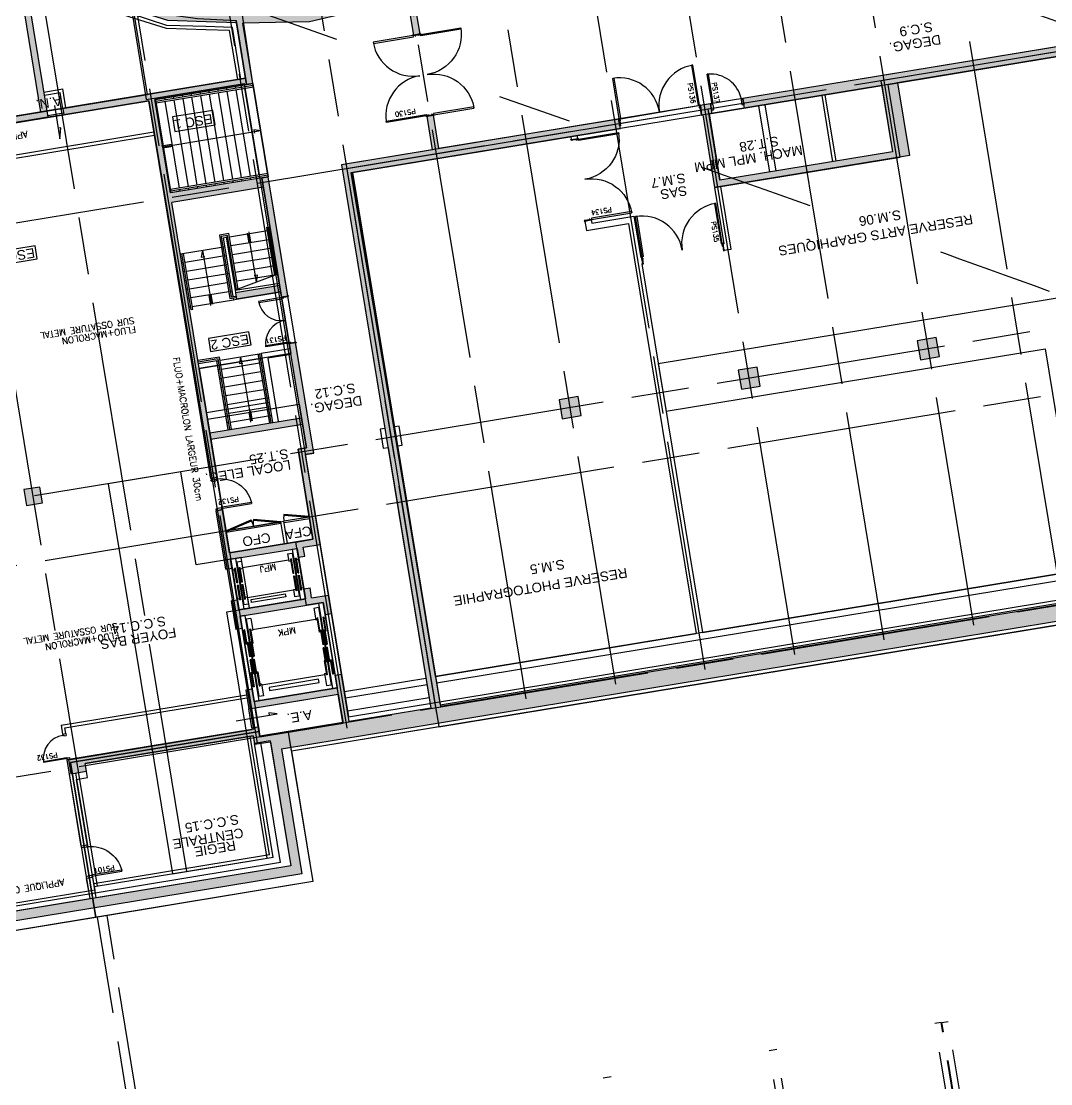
# Model space of a CAD drawing. Header units: millimetres. Extents: x 33140 to 33459, y 51582 to 51854.
# Drawn here: x 33288.75 to 33320.9, y 51634.11 to 51667.28 of the extents above; entities that cross this region are included whole.
import ezdxf
from ezdxf.enums import TextEntityAlignment as Align

# ---------------------------------------------------------------- set-up
doc = ezdxf.new("R2010")
doc.units = ezdxf.units.MM
doc.header["$LTSCALE"] = 0.3
doc.header["$MEASUREMENT"] = 0
for name, pattern in [('ACAD_ISO02W100', [15, 12, -3]), ('ACAD_ISO03W100', [30, 12, -18]), ('ACAD_ISO04W100', [30, 24, -3, 0, -3]), ('ACAD_ISO08W100', [36, 24, -3, 6, -3])]:
    doc.linetypes.add(name, pattern=pattern)
doc.layers.get('0').update_dxf_attribs({"linetype": 'CONTINUOUS'})
doc.layers.get('DEFPOINTS').update_dxf_attribs({"linetype": 'CONTINUOUS'})
for name, color, linetype in [('00-TRAMES-BAT', 7, 'ACAD_ISO08W100'), ('01-TREMIE-ESCAL-ASC', 4, 'CONTINUOUS'), ('02-MURS-MACONNERIE', 241, 'CONTINUOUS'), ('02-MURS-PORTEUR', 1, 'CONTINUOUS'), ('02-MURS-POTEAU', 6, 'CONTINUOUS'), ('04-CLOISONS', 2, 'CONTINUOUS'), ('05-MEN-INT', 4, 'CONTINUOUS'), ('05-MEN-INT-NUM', 62, 'CONTINUOUS'), ('10-ANN-NOMPIECE', 3, 'CONTINUOUS'), ('10-ANN-NOMPIECE-CODE', 171, 'CONTINUOUS'), ('11-RES-ELECTRICITE', 71, 'CONTINUOUS'), ('11-RES-VMC', 111, 'CONTINUOUS'), ('14-HACH-MURS', 253, 'CONTINUOUS'), ('14-HACH-POTEAU', 251, 'CONTINUOUS'), ('TRACE-VAL', 7, 'ACAD_ISO03W100')]:
    doc.layers.add(name, color=color, linetype=linetype)
doc.layers.add('POLY-SURFACE', color=1, linetype='CONTINUOUS', plot=False)
doc.styles.add('ANN', font='romans.shx')
doc.styles.add('NDP', font='ARIAL.TTF', dxfattribs={"height": 0.2})

# ---------------------------------------------------------------- blocks, each defined once
blk = doc.blocks.new('M20L70D')
for points in [[(-145.5, 1.5), (-145.5, 73.5), (-141.5, 73.5), (-141.5, 1.5)], [(-1.5, 1.5), (-1.5, 73.5), (-5.5, 73.5), (-5.5, 1.5)], [(-147, 0), (-148.5, 0), (-148.5, 1.5), (-145.5, 1.5), (-145.5, -3.5), (-143.5, -3.5), (-143.5, -6), (-145.5, -6), (-145.5, -21.5), (-148.5, -21.5), (-148.5, -20), (-147, -20)], [(0, 0), (1.5, 0), (1.5, 1.5), (-1.5, 1.5), (-1.5, -3.5), (-3.5, -3.5), (-3.5, -6), (-1.5, -6), (-1.5, -21.5), (1.5, -21.5), (1.5, -20), (0, -20)]]:
    blk.add_lwpolyline(points, close=True)
for centre, start, end in [((-145.5, 1.5), 360, 90), ((-1.5, 1.5), 90, 180)]:
    blk.add_arc(centre, 72, start, end)
blk = doc.blocks.new('MVP9')
for p, q in [((0.075, 0.93), (0.045, 0.93)), ((0.045, -0.03), (0.045, 0.93)), ((0.075, 0.93), (0.075, 0)), ((0.075, 0), (0, 0)), ((0, 0), (0, -0.2)), ((0.975, 0), (0.975, -0.03)), ((1.02, 0), (0.975, 0)), ((0.045, -0.2), (0, -0.2)), ((0.06, -0.03), (0.045, -0.03)), ((0.06, -0.185), (0.045, -0.185)), ((0.045, -0.185), (0.045, -0.2)), ((0.06, -0.03), (0.06, -0.185)), ((0.975, -0.03), (0.96, -0.03)), ((0.96, -0.03), (0.96, -0.185)), ((0.975, -0.185), (0.96, -0.185)), ((0.975, -0.185), (0.975, -0.2)), ((1.02, -0.2), (0.975, -0.2)), ((1.02, 0), (1.02, -0.2))]:
    blk.add_line(p, q)
for centre, radius, start, end in [((0.175, 0), 0.83, 0, 0), ((-0.015, -0.057), 0.992, 3.3237, 84.7979)]:
    blk.add_arc(centre, radius, start, end)
blk = doc.blocks.new('M20L125D')
for points in [[(-255.5, 1.5), (-255.5, 128.5), (-251.5, 128.5), (-251.5, 1.5)], [(-1.5, 1.5), (-1.5, 128.5), (-5.5, 128.5), (-5.5, 1.5)], [(-257, 0), (-258.5, 0), (-258.5, 1.5), (-255.5, 1.5), (-255.5, -3.5), (-253.5, -3.5), (-253.5, -6), (-255.5, -6), (-255.5, -21.5), (-258.5, -21.5), (-258.5, -20), (-257, -20)], [(0, 0), (1.5, 0), (1.5, 1.5), (-1.5, 1.5), (-1.5, -3.5), (-3.5, -3.5), (-3.5, -6), (-1.5, -6), (-1.5, -21.5), (1.5, -21.5), (1.5, -20), (0, -20)]]:
    blk.add_lwpolyline(points, close=True)
for centre, start, end in [((-255.5, 1.5), 0, 90), ((-1.5, 1.5), 90, 180)]:
    blk.add_arc(centre, 127, start, end)

msp = doc.modelspace()

# ---------------------------------------------------------------- hatches: boundary and pattern name
at = {"layer": '14-HACH-MURS'}
h = msp.add_hatch(color=256, dxfattribs=at)
h.paths.add_polyline_path([(33282.156, 51661.913), (33281.972, 51663.028), (33279.693, 51662.653), (33279.877, 51661.538), (33279.679, 51661.505), (33278.48, 51668.786), (33279.308, 51668.923), (33279.3, 51668.972), (33279.497, 51669.005), (33279.505, 51668.955), (33280.529, 51669.124), (33280.521, 51669.173), (33280.719, 51669.206), (33280.727, 51669.156), (33287.749, 51670.313), (33287.324, 51670.736), (33286.185, 51672.285), (33286.507, 51672.522), (33287.068, 51671.76), (33287.629, 51670.998), (33288.427, 51670.202), (33289.226, 51669.405), (33290.232, 51668.896), (33291.237, 51668.386), (33292.315, 51668.043), (33293.392, 51667.699), (33295.675, 51667.625), (33297.697, 51667.663), (33299.925, 51668.182), (33301.009, 51668.553), (33302.093, 51668.925), (33302.514, 51669.164), (33302.188, 51669.744), (33302.362, 51669.842), (33302.884, 51668.914), (33302.523, 51668.709), (33302.258, 51668.559), (33301.139, 51668.175), (33300.997, 51668.126), (33301.202, 51666.882), (33301.004, 51666.85), (33300.805, 51668.061), (33300.035, 51667.797), (33298.901, 51667.533), (33297.746, 51667.264), (33296.693, 51667.244), (33295.673, 51667.225), (33295.984, 51665.335), (33290.077, 51664.363), (33290.044, 51664.56), (33295.754, 51665.5), (33295.469, 51667.231), (33294.521, 51667.262), (33293.324, 51667.301), (33292.193, 51667.661), (33291.085, 51668.015), (33290.051, 51668.539), (33288.989, 51669.077), (33288.755, 51669.31), (33289.583, 51664.281), (33282.17, 51663.061), (33282.353, 51661.946)])
h.paths.add_polyline_path([(33289.353, 51664.446), (33279.661, 51662.85), (33278.71, 51668.622), (33287.924, 51670.139), (33288.145, 51669.918), (33288.513, 51669.552)], flags=16)
h = msp.add_hatch(color=256, dxfattribs=at)
h.paths.add_polyline_path([(33326.86, 51665.484), (33327.156, 51665.533), (33329.718, 51649.969), (33296.871, 51644.56), (33296.526, 51644.808), (33296.033, 51644.727), (33295.992, 51644.971), (33290.746, 51644.107), (33290.787, 51643.863), (33290.293, 51643.781), (33290.221, 51644.223), (33295.96, 51645.168), (33295.952, 51645.218), (33296.149, 51645.25), (33296.198, 51644.956), (33301.542, 51645.836), (33298.749, 51662.801), (33301.594, 51663.269), (33301.422, 51664.314), (33301.619, 51664.347), (33301.791, 51663.302), (33307.412, 51664.227), (33307.461, 51663.931), (33299.094, 51662.554), (33301.838, 51645.885), (33323.908, 51649.519), (33321.163, 51666.188), (33316.114, 51665.356), (33316.488, 51663.087), (33310.403, 51662.085), (33310.03, 51664.354), (33309.997, 51664.349), (33309.948, 51664.645), (33310.277, 51664.699), (33310.326, 51664.403), (33310.227, 51664.387), (33310.568, 51662.315), (33315.962, 51663.203), (33315.621, 51665.275), (33311.332, 51664.569), (33311.283, 51664.865), (33324.706, 51667.075), (33324.755, 51666.779), (33321.459, 51666.236), (33324.204, 51649.568), (33329.341, 51650.414)])
h.paths.add_polyline_path([(33327.472, 51665.585), (33327.176, 51665.536), (33329.738, 51649.972), (33352.291, 51653.686), (33352.234, 51654.031), (33351.815, 51654.114), (33329.953, 51650.515)])
h.paths.add_polyline_path([(33332.593, 51668.07), (33327.208, 51667.183), (33327.225, 51667.084), (33326.613, 51666.984), (33326.597, 51667.082), (33326.136, 51667.007), (33326.087, 51667.303), (33332.643, 51668.382), (33332.691, 51668.086)])
h = msp.add_hatch(color=256, dxfattribs=at)
h.paths.add_polyline_path([(33298.796, 51645.384), (33298.65, 51646.272), (33295.854, 51645.812), (33295.758, 51646.398), (33295.955, 51646.43), (33296.018, 51646.05), (33298.617, 51646.47), (33298.553, 51646.858), (33298.751, 51646.89), (33298.993, 51645.417)])
h.paths.add_polyline_path([(33298.438, 51648.786), (33298.241, 51648.753), (33298.178, 51649.134), (33295.58, 51648.706), (33295.643, 51648.325), (33295.445, 51648.293), (33295.299, 51649.183), (33295.496, 51649.216), (33295.548, 51648.903), (33297.62, 51649.244), (33297.568, 51649.557), (33297.766, 51649.589), (33297.817, 51649.277), (33298.343, 51649.364)])
h.paths.add_polyline_path([(33297.557, 51650.856), (33297.603, 51650.576), (33297.406, 51650.544), (33297.36, 51650.823), (33295.288, 51650.482), (33295.334, 51650.202), (33295.136, 51650.17), (33294.835, 51651.999), (33295.033, 51652.031), (33295.255, 51650.679), (33297.854, 51651.107), (33297.391, 51653.916), (33297.654, 51653.959), (33297.532, 51654.703), (33294.67, 51654.231), (33294.867, 51653.038), (33294.67, 51653.005), (33292.728, 51664.799), (33292.925, 51664.832), (33293.404, 51661.921), (33296.463, 51662.424), (33297.076, 51658.701), (33296.879, 51658.669), (33296.852, 51658.83), (33295.471, 51658.602), (33295.438, 51658.8), (33296.82, 51659.027), (33296.314, 51662.096), (33293.453, 51661.625), (33294.638, 51654.429), (33297.499, 51654.9), (33297.118, 51657.218), (33297.315, 51657.251), (33297.884, 51653.794), (33297.621, 51653.751), (33298.083, 51650.942)])
msp.add_hatch(color=256, dxfattribs=at).paths.add_polyline_path([(33297.513, 51640.663), (33259.278, 51634.367), (33255.16, 51659.373), (33275.535, 51662.728), (33275.584, 51662.432), (33255.505, 51659.126), (33259.525, 51634.712), (33283.443, 51638.65), (33283.384, 51639.005), (33283.582, 51639.038), (33283.64, 51638.683), (33285.919, 51639.058), (33285.861, 51639.413), (33286.058, 51639.446), (33286.117, 51639.091), (33297.168, 51640.91), (33296.526, 51644.808), (33296.871, 51644.56)])
at = {"layer": '14-HACH-POTEAU'}
h = msp.add_hatch(color=256, dxfattribs=at)
h.paths.add_polyline_path([(33317.323, 51657.401), (33316.731, 51657.303), (33316.829, 51656.711), (33317.421, 51656.808)])
h.paths.add_polyline_path([(33311.732, 51656.48), (33311.14, 51656.382), (33311.237, 51655.79), (33311.829, 51655.888)])
h.paths.add_polyline_path([(33306.14, 51655.559), (33305.548, 51655.462), (33305.646, 51654.87), (33306.238, 51654.967)])
msp.add_hatch(color=256, dxfattribs=at).paths.add_polyline_path([(33289.326, 51652.736), (33288.832, 51652.655), (33288.913, 51652.161), (33289.407, 51652.243)])

# ---------------------------------------------------------------- linework, layer by layer
at = {"layer": '00-TRAMES-BAT'}
for p, q in [((33321.293, 51648.886), (33312.609, 51701.619)), ((33318.497, 51648.426), (33309.814, 51701.158)), ((33315.701, 51647.965), (33307.018, 51700.698)), ((33312.906, 51647.505), (33304.222, 51700.238)), ((33310.11, 51647.044), (33301.427, 51699.777)), ((33307.314, 51646.584), (33298.631, 51699.317)), ((33304.518, 51646.124), (33295.835, 51698.857)), ((33301.723, 51645.663), (33293.04, 51698.396)), ((33298.927, 51645.203), (33290.244, 51697.936)), ((33296.131, 51644.743), (33287.448, 51697.476)), ((33293.921, 51640.73), (33284.653, 51697.015)), ((33291.125, 51640.27), (33281.857, 51696.555)), ((33356.51, 51672.16), (33258.992, 51656.102)), ((33381.521, 51667.668), (33286.323, 51651.992)), ((33381.855, 51665.643), (33286.657, 51649.968)), ((33382.914, 51659.21), (33261.469, 51639.213))]:
    msp.add_line(p, q, dxfattribs=at)
at = {"layer": '01-TREMIE-ESCAL-ASC', "color": 4}
for p, q in [((33292.925, 51664.832), (33295.984, 51665.335)), ((33295.984, 51665.335), (33296.463, 51662.424)), ((33292.953, 51664.786), (33295.992, 51665.286)), ((33292.961, 51664.736), (33296, 51665.237)), ((33294.05, 51665.017), (33294.058, 51664.967)), ((33294.326, 51665.062), (33294.334, 51665.013)), ((33294.602, 51665.108), (33294.61, 51665.058)), ((33294.619, 51665.009), (33295.065, 51662.296)), ((33294.879, 51665.153), (33294.887, 51665.104)), ((33294.895, 51665.055), (33295.342, 51662.341)), ((33295.155, 51665.199), (33295.163, 51665.149)), ((33295.171, 51665.1), (33295.618, 51662.387)), ((33295.431, 51665.244), (33295.439, 51665.195)), ((33295.447, 51665.146), (33295.894, 51662.432)), ((33295.707, 51665.29), (33295.715, 51665.24)), ((33295.724, 51665.191), (33296.17, 51662.478)), ((33292.945, 51664.835), (33293.424, 51661.924)), ((33293.221, 51664.88), (33293.229, 51664.831)), ((33293.237, 51664.782), (33293.684, 51662.068)), ((33293.497, 51664.926), (33293.505, 51664.877)), ((33293.513, 51664.827), (33293.96, 51662.114)), ((33293.773, 51664.971), (33293.782, 51664.922)), ((33293.79, 51664.873), (33294.236, 51662.159)), ((33294.066, 51664.918), (33294.513, 51662.205)), ((33294.342, 51664.964), (33294.789, 51662.25)), ((33296.447, 51662.523), (33293.408, 51662.023)), ((33296.455, 51662.474), (33293.416, 51661.973)), ((33295.626, 51662.337), (33295.634, 51662.288)), ((33295.902, 51662.383), (33295.91, 51662.333)), ((33296.179, 51662.428), (33296.187, 51662.379)), ((33293.692, 51662.019), (33293.7, 51661.97)), ((33293.968, 51662.064), (33293.976, 51662.015)), ((33294.245, 51662.11), (33294.253, 51662.061)), ((33294.521, 51662.155), (33294.529, 51662.106)), ((33294.797, 51662.201), (33294.805, 51662.152)), ((33295.073, 51662.246), (33295.082, 51662.197)), ((33295.35, 51662.292), (33295.358, 51662.243)), ((33295.251, 51660.553), (33296.435, 51660.748)), ((33296.484, 51660.756), (33296.534, 51660.764)), ((33295.054, 51660.52), (33295.202, 51660.545)), ((33295.054, 51660.52), (33295.356, 51658.685)), ((33295.152, 51660.536), (33295.425, 51658.879)), ((33295.296, 51660.276), (33296.481, 51660.471)), ((33296.53, 51660.48), (33296.579, 51660.488)), ((33293.718, 51660.016), (33295, 51660.228)), ((33294.056, 51658.268), (33293.767, 51660.025)), ((33294.106, 51658.276), (33293.816, 51660.033)), ((33295.05, 51660.236), (33295.099, 51660.244)), ((33295.198, 51660.26), (33295.247, 51660.268)), ((33295.342, 51660), (33296.526, 51660.195)), ((33296.575, 51660.203), (33296.625, 51660.211)), ((33293.763, 51659.74), (33293.813, 51659.748)), ((33293.862, 51659.756), (33295.046, 51659.951)), ((33295.095, 51659.96), (33295.145, 51659.968)), ((33295.141, 51659.683), (33295.19, 51659.691)), ((33295.243, 51659.984), (33295.293, 51659.992)), ((33295.289, 51659.708), (33295.338, 51659.716)), ((33295.387, 51659.724), (33296.572, 51659.919)), ((33296.621, 51659.927), (33296.67, 51659.935)), ((33293.809, 51659.464), (33293.858, 51659.472)), ((33293.907, 51659.48), (33295.091, 51659.675)), ((33293.953, 51659.204), (33295.137, 51659.399)), ((33295.186, 51659.407), (33295.236, 51659.415)), ((33295.334, 51659.431), (33295.384, 51659.439)), ((33295.433, 51659.448), (33296.617, 51659.643)), ((33295.478, 51659.171), (33296.662, 51659.366)), ((33296.666, 51659.651), (33296.716, 51659.659)), ((33293.854, 51659.188), (33293.904, 51659.196)), ((33293.998, 51658.928), (33295.182, 51659.123)), ((33295.232, 51659.131), (33295.281, 51659.139)), ((33295.38, 51659.155), (33295.429, 51659.163)), ((33293.9, 51658.911), (33293.949, 51658.919)), ((33294.044, 51658.651), (33295.228, 51658.846)), ((33295.277, 51658.854), (33295.327, 51658.863)), ((33293.945, 51658.635), (33293.995, 51658.643)), ((33293.991, 51658.359), (33294.04, 51658.367)), ((33294.089, 51658.375), (33295.372, 51658.586)), ((33295.364, 51658.636), (33295.372, 51658.586)), ((33295.372, 51658.586), (33295.471, 51658.602)), ((33294.106, 51658.276), (33294.056, 51658.268))]:
    msp.add_line(p, q, dxfattribs=at)
at = {"layer": '01-TREMIE-ESCAL-ASC', "linetype": 'ACAD_ISO04W100'}
for p, q in [((33296.227, 51663.855), (33293.174, 51663.352)), ((33293.44, 51663.427), (33293.124, 51663.375)), ((33293.477, 51663.372), (33293.168, 51663.321)), ((33295.916, 51660.392), (33295.864, 51660.708)), ((33295.861, 51660.355), (33295.81, 51660.664)), ((33296.092, 51659.138), (33295.842, 51660.658)), ((33294.408, 51660.13), (33294.685, 51658.451)), ((33294.611, 51658.717), (33294.663, 51658.401)), ((33294.665, 51658.754), (33294.716, 51658.445)), ((33295.598, 51656.803), (33295.926, 51654.809)), ((33295.852, 51655.075), (33295.904, 51654.759)), ((33295.907, 51655.112), (33295.958, 51654.803))]:
    msp.add_line(p, q, dxfattribs=at)
at = {"layer": '01-TREMIE-ESCAL-ASC'}
for p, q in [((33296.227, 51663.855), (33296.013, 51663.895)), ((33296.013, 51663.895), (33296.032, 51663.781)), ((33294.408, 51660.13), (33294.369, 51659.916)), ((33294.369, 51659.916), (33294.483, 51659.935)), ((33296.131, 51659.352), (33296.018, 51659.334)), ((33296.092, 51659.138), (33296.131, 51659.352)), ((33294.957, 51656.697), (33296.24, 51656.908)), ((33295.598, 51656.803), (33295.559, 51656.589)), ((33296.141, 51656.892), (33296.496, 51654.735)), ((33296.19, 51656.9), (33296.545, 51654.743)), ((33294.858, 51656.681), (33294.283, 51656.586)), ((33294.858, 51656.681), (33294.907, 51656.689)), ((33295.213, 51654.524), (33294.858, 51656.681)), ((33294.904, 51656.405), (33294.953, 51656.413)), ((33295.002, 51656.421), (33296.186, 51656.616)), ((33295.559, 51656.589), (33295.672, 51656.607)), ((33296.236, 51656.624), (33296.285, 51656.632)), ((33294.949, 51656.128), (33294.998, 51656.137)), ((33295.048, 51656.145), (33296.232, 51656.34)), ((33295.093, 51655.868), (33296.277, 51656.063)), ((33296.281, 51656.348), (33296.331, 51656.356)), ((33296.327, 51656.071), (33296.376, 51656.08)), ((33294.995, 51655.852), (33295.044, 51655.86)), ((33295.139, 51655.592), (33296.323, 51655.787)), ((33296.372, 51655.795), (33296.422, 51655.803)), ((33295.04, 51655.576), (33295.089, 51655.584)), ((33295.184, 51655.316), (33296.368, 51655.511)), ((33296.418, 51655.519), (33296.467, 51655.527)), ((33295.086, 51655.3), (33295.135, 51655.308)), ((33295.23, 51655.04), (33296.414, 51655.235)), ((33296.463, 51655.243), (33296.512, 51655.251)), ((33295.131, 51655.023), (33295.18, 51655.031)), ((33295.177, 51654.747), (33295.226, 51654.755)), ((33295.275, 51654.763), (33296.459, 51654.958)), ((33296.509, 51654.966), (33296.558, 51654.974)), ((33297.212, 51650.799), (33297.36, 51650.823)), ((33297.212, 51650.799), (33297.36, 51650.823)), ((33297.212, 51650.799), (33297.472, 51649.22)), ((33297.417, 51650.478), (33297.36, 51650.823)), ((33295.436, 51650.506), (33295.288, 51650.482)), ((33295.436, 51650.506), (33295.288, 51650.482)), ((33295.345, 51650.137), (33295.288, 51650.482)), ((33295.436, 51650.506), (33295.696, 51648.928)), ((33295.624, 51650.411), (33295.476, 51650.386)), ((33295.624, 51650.411), (33295.66, 51650.189)), ((33297.097, 51650.45), (33295.656, 51650.213)), ((33297.064, 51650.648), (33297.212, 51650.672)), ((33297.064, 51650.648), (33297.101, 51650.426)), ((33297.101, 51650.426), (33297.17, 51650.437)), ((33297.191, 51650.491), (33297.16, 51650.486)), ((33297.237, 51650.033), (33297.162, 51650.487)), ((33297.266, 51650.037), (33297.191, 51650.491)), ((33297.212, 51650.672), (33297.432, 51649.34)), ((33297.31, 51650.511), (33297.339, 51650.516)), ((33297.385, 51650.057), (33297.31, 51650.511)), ((33297.414, 51650.062), (33297.339, 51650.516)), ((33297.417, 51650.478), (33297.348, 51650.466)), ((33295.345, 51650.137), (33295.414, 51650.148)), ((33295.435, 51650.202), (33295.406, 51650.197)), ((33295.48, 51649.743), (33295.406, 51650.197)), ((33295.51, 51649.748), (33295.435, 51650.202)), ((33295.476, 51650.386), (33295.695, 51649.054)), ((33295.554, 51650.222), (33295.585, 51650.227)), ((33295.628, 51649.768), (33295.554, 51650.222)), ((33295.658, 51649.773), (33295.583, 51650.227)), ((33295.66, 51650.189), (33295.591, 51650.177)), ((33297.385, 51650.057), (33297.414, 51650.062)), ((33295.51, 51649.748), (33295.48, 51649.743)), ((33295.628, 51649.768), (33295.658, 51649.773)), ((33297.266, 51650.037), (33297.237, 51650.033)), ((33297.279, 51649.959), (33297.25, 51649.954)), ((33297.25, 51649.954), (33297.324, 51649.5)), ((33297.279, 51649.959), (33297.354, 51649.505)), ((33297.398, 51649.978), (33297.427, 51649.983)), ((33297.398, 51649.978), (33297.472, 51649.524)), ((33297.427, 51649.983), (33297.502, 51649.529)), ((33295.523, 51649.669), (33295.493, 51649.664)), ((33295.493, 51649.664), (33295.568, 51649.211)), ((33295.523, 51649.669), (33295.598, 51649.215)), ((33295.641, 51649.689), (33295.671, 51649.694)), ((33295.641, 51649.689), (33295.716, 51649.235)), ((33295.671, 51649.694), (33295.746, 51649.24)), ((33297.251, 51649.513), (33295.811, 51649.276)), ((33295.925, 51649.227), (33296.99, 51649.402)), ((33296.99, 51649.402), (33297.007, 51649.304)), ((33297.247, 51649.538), (33297.316, 51649.549)), ((33297.247, 51649.538), (33297.284, 51649.316)), ((33297.354, 51649.505), (33297.324, 51649.5)), ((33297.472, 51649.524), (33297.502, 51649.529)), ((33297.563, 51649.59), (33297.494, 51649.578)), ((33297.563, 51649.59), (33297.62, 51649.244)), ((33295.491, 51649.249), (33295.56, 51649.26)), ((33295.491, 51649.249), (33295.548, 51648.903)), ((33295.598, 51649.215), (33295.568, 51649.211)), ((33295.843, 51649.079), (33295.695, 51649.054)), ((33295.716, 51649.235), (33295.746, 51649.24)), ((33295.807, 51649.301), (33295.737, 51649.289)), ((33295.807, 51649.301), (33295.843, 51649.079)), ((33295.941, 51649.128), (33295.925, 51649.227)), ((33297.007, 51649.304), (33295.941, 51649.128)), ((33297.284, 51649.316), (33297.432, 51649.34)), ((33297.472, 51649.22), (33297.62, 51649.244)), ((33298.03, 51649.109), (33298.178, 51649.134)), ((33298.03, 51649.109), (33298.469, 51646.445)), ((33298.178, 51649.134), (33298.26, 51648.64)), ((33295.696, 51648.928), (33295.548, 51648.903)), ((33297.883, 51648.958), (33298.031, 51648.983)), ((33297.883, 51648.958), (33297.944, 51648.588)), ((33298.031, 51648.983), (33298.429, 51646.565)), ((33295.728, 51648.73), (33295.58, 51648.706)), ((33295.58, 51648.706), (33295.661, 51648.212)), ((33295.728, 51648.73), (33296.167, 51646.066)), ((33295.916, 51648.635), (33295.768, 51648.61)), ((33295.768, 51648.61), (33296.166, 51646.193)), ((33295.916, 51648.635), (33295.977, 51648.264)), ((33295.973, 51648.289), (33297.94, 51648.613)), ((33297.944, 51648.588), (33297.993, 51648.596)), ((33298.015, 51648.651), (33297.985, 51648.646)), ((33298.058, 51648.207), (33297.985, 51648.646)), ((33298.087, 51648.212), (33298.015, 51648.651)), ((33298.173, 51648.677), (33298.202, 51648.682)), ((33298.245, 51648.238), (33298.173, 51648.677)), ((33298.275, 51648.242), (33298.202, 51648.682)), ((33298.26, 51648.64), (33298.21, 51648.632)), ((33295.661, 51648.212), (33295.711, 51648.221)), ((33295.732, 51648.275), (33295.703, 51648.27)), ((33295.775, 51647.831), (33295.703, 51648.27)), ((33295.805, 51647.836), (33295.732, 51648.275)), ((33295.89, 51648.301), (33295.92, 51648.306)), ((33295.962, 51647.862), (33295.89, 51648.301)), ((33295.992, 51647.867), (33295.92, 51648.306)), ((33295.977, 51648.264), (33295.928, 51648.256)), ((33298.087, 51648.212), (33298.058, 51648.207)), ((33298.12, 51648.258), (33298.09, 51648.253)), ((33298.09, 51648.253), (33298.163, 51647.814)), ((33298.12, 51648.258), (33298.192, 51647.818)), ((33298.199, 51648.271), (33298.229, 51648.275)), ((33298.199, 51648.271), (33298.271, 51647.831)), ((33298.229, 51648.275), (33298.301, 51647.836)), ((33298.245, 51648.238), (33298.275, 51648.242)), ((33295.805, 51647.836), (33295.775, 51647.831)), ((33295.837, 51647.882), (33295.808, 51647.877)), ((33295.808, 51647.877), (33295.88, 51647.438)), ((33295.837, 51647.882), (33295.91, 51647.443)), ((33295.916, 51647.895), (33295.946, 51647.9)), ((33295.916, 51647.895), (33295.989, 51647.456)), ((33295.946, 51647.9), (33296.018, 51647.46)), ((33295.962, 51647.862), (33295.992, 51647.867)), ((33298.192, 51647.818), (33298.163, 51647.814)), ((33298.271, 51647.831), (33298.301, 51647.836)), ((33295.91, 51647.443), (33295.88, 51647.438)), ((33295.989, 51647.456), (33296.018, 51647.46)), ((33298.209, 51647.72), (33298.179, 51647.715)), ((33298.251, 51647.276), (33298.179, 51647.715)), ((33298.281, 51647.281), (33298.209, 51647.72)), ((33298.288, 51647.733), (33298.317, 51647.738)), ((33298.36, 51647.294), (33298.288, 51647.733)), ((33298.389, 51647.299), (33298.317, 51647.738)), ((33295.926, 51647.344), (33295.896, 51647.339)), ((33295.969, 51646.9), (33295.896, 51647.339)), ((33295.998, 51646.905), (33295.926, 51647.344)), ((33296.005, 51647.357), (33296.035, 51647.362)), ((33296.077, 51646.918), (33296.005, 51647.357)), ((33296.107, 51646.923), (33296.035, 51647.362)), ((33298.235, 51647.314), (33298.205, 51647.309)), ((33298.205, 51647.309), (33298.278, 51646.87)), ((33298.235, 51647.314), (33298.307, 51646.875)), ((33298.281, 51647.281), (33298.251, 51647.276)), ((33298.36, 51647.294), (33298.389, 51647.299)), ((33298.393, 51647.34), (33298.422, 51647.345)), ((33298.393, 51647.34), (33298.465, 51646.901)), ((33298.422, 51647.345), (33298.495, 51646.905)), ((33295.952, 51646.938), (33295.923, 51646.933)), ((33295.923, 51646.933), (33295.995, 51646.494)), ((33295.952, 51646.938), (33296.025, 51646.499)), ((33295.998, 51646.905), (33295.969, 51646.9)), ((33296.077, 51646.918), (33296.107, 51646.923)), ((33296.11, 51646.964), (33296.14, 51646.969)), ((33296.11, 51646.964), (33296.183, 51646.525)), ((33296.14, 51646.969), (33296.212, 51646.53)), ((33296.257, 51646.562), (33298.224, 51646.886)), ((33298.22, 51646.911), (33298.27, 51646.919)), ((33298.22, 51646.911), (33298.281, 51646.541)), ((33298.307, 51646.875), (33298.278, 51646.87)), ((33298.465, 51646.901), (33298.495, 51646.905)), ((33298.536, 51646.963), (33298.487, 51646.955)), ((33298.536, 51646.963), (33298.617, 51646.47)), ((33295.938, 51646.535), (33295.987, 51646.543)), ((33295.938, 51646.535), (33296.019, 51646.042)), ((33296.025, 51646.499), (33295.995, 51646.494)), ((33296.183, 51646.525), (33296.212, 51646.53)), ((33296.253, 51646.587), (33296.204, 51646.579)), ((33296.253, 51646.587), (33296.314, 51646.217)), ((33298.032, 51646.736), (33296.488, 51646.482)), ((33296.488, 51646.482), (33296.504, 51646.383)), ((33296.504, 51646.383), (33298.048, 51646.637)), ((33298.048, 51646.637), (33298.032, 51646.736)), ((33298.281, 51646.541), (33298.429, 51646.565)), ((33298.469, 51646.445), (33298.617, 51646.47)), ((33296.314, 51646.217), (33296.166, 51646.193)), ((33296.167, 51646.066), (33296.019, 51646.042))]:
    msp.add_line(p, q, dxfattribs=at)
at = {"layer": '01-TREMIE-ESCAL-ASC', "linetype": 'ACAD_ISO02W100'}
for p, q in [((33296.761, 51659.383), (33295.425, 51658.879)), ((33295.425, 51658.879), (33296.807, 51659.106)), ((33295.425, 51658.879), (33295.438, 51658.8)), ((33295.471, 51658.602), (33296.852, 51658.83))]:
    msp.add_line(p, q, dxfattribs=at)
at = {"layer": '01-TREMIE-ESCAL-ASC', "color": 4}
for points in [[(33296.666, 51659.347), (33296.419, 51660.846), (33296.468, 51660.854), (33296.713, 51659.365)], [(33295.521, 51658.915), (33295.235, 51660.651), (33294.939, 51660.603), (33295.265, 51658.619), (33295.463, 51658.652)], [(33295.473, 51658.897), (33295.194, 51660.594), (33294.996, 51660.561), (33295.306, 51658.677), (33295.455, 51658.701)]]:
    msp.add_lwpolyline(points, dxfattribs=at)
at = {"layer": '01-TREMIE-ESCAL-ASC'}
for points in [[(33295.312, 51654.54), (33294.941, 51656.796), (33294.266, 51656.685)], [(33295.263, 51654.532), (33294.899, 51656.738), (33294.274, 51656.636)]]:
    msp.add_lwpolyline(points, dxfattribs=at)
at = {"layer": '02-MURS-MACONNERIE'}
for p, q in [((33305.933, 51663.578), (33305.917, 51663.677)), ((33306.13, 51663.611), (33306.114, 51663.71)), ((33306.13, 51663.611), (33305.933, 51663.578)), ((33310.403, 51662.085), (33310.692, 51660.334)), ((33310.922, 51660.169), (33310.601, 51662.117)), ((33306.548, 51661.075), (33306.351, 51661.043)), ((33306.351, 51661.043), (33306.399, 51660.747)), ((33306.548, 51661.075), (33306.564, 51660.976)), ((33306.564, 51660.976), (33307.881, 51661.193)), ((33307.881, 51661.193), (33308.093, 51659.906)), ((33306.399, 51660.747), (33307.717, 51660.963)), ((33307.717, 51660.963), (33309.824, 51648.163)), ((33310.659, 51660.328), (33310.692, 51660.334)), ((33310.659, 51660.328), (33310.691, 51660.131)), ((33310.691, 51660.131), (33310.922, 51660.169)), ((33308.123, 51659.911), (33308.093, 51659.906)), ((33308.155, 51659.713), (33308.123, 51659.911)), ((33308.155, 51659.713), (33308.126, 51659.708)), ((33308.126, 51659.708), (33310.022, 51648.195)), ((33297.144, 51657.057), (33296.24, 51656.908)), ((33296.24, 51656.908), (33296.595, 51654.751)), ((33297.173, 51656.88), (33296.446, 51656.76)), ((33296.446, 51656.76), (33296.772, 51654.78)), ((33310.022, 51648.195), (33323.753, 51650.457)), ((33301.716, 51646.625), (33323.786, 51650.259)), ((33301.684, 51646.823), (33309.824, 51648.163)), ((33298.839, 51646.354), (33301.388, 51646.774)), ((33298.871, 51646.157), (33301.42, 51646.576)), ((33296.847, 51641.009), (33296.23, 51644.759)), ((33296.618, 51641.174), (33296.033, 51644.727)), ((33296.618, 51641.174), (33291.026, 51640.254)), ((33296.847, 51641.009), (33291.059, 51640.056)), ((33291.026, 51640.254), (33291.059, 51640.056))]:
    msp.add_line(p, q, dxfattribs=at)
at = {"layer": '02-MURS-PORTEUR'}
for p, q in [((33288.513, 51669.552), (33289.353, 51664.446)), ((33288.755, 51669.31), (33289.583, 51664.281)), ((33301.004, 51666.85), (33300.805, 51668.061)), ((33301.202, 51666.882), (33300.997, 51668.126)), ((33295.754, 51665.5), (33295.469, 51667.231)), ((33295.984, 51665.335), (33295.673, 51667.225)), ((33324.706, 51667.075), (33311.283, 51664.865)), ((33301.202, 51666.882), (33301.004, 51666.85)), ((33321.163, 51666.188), (33316.114, 51665.356)), ((33295.754, 51665.5), (33290.044, 51664.56)), ((33295.984, 51665.335), (33292.925, 51664.832)), ((33316.114, 51665.356), (33316.488, 51663.087)), ((33315.621, 51665.275), (33311.332, 51664.569)), ((33315.621, 51665.275), (33315.962, 51663.203)), ((33292.728, 51664.799), (33290.077, 51664.363)), ((33293.207, 51661.888), (33292.728, 51664.799)), ((33293.404, 51661.921), (33292.925, 51664.832)), ((33310.277, 51664.699), (33309.948, 51664.645)), ((33310.326, 51664.403), (33310.277, 51664.699)), ((33311.332, 51664.569), (33311.283, 51664.865)), ((33289.353, 51664.446), (33279.661, 51662.85)), ((33290.044, 51664.56), (33290.077, 51664.363)), ((33301.619, 51664.347), (33301.422, 51664.314)), ((33301.791, 51663.302), (33301.619, 51664.347)), ((33309.997, 51664.349), (33309.948, 51664.645)), ((33309.997, 51664.349), (33310.03, 51664.354)), ((33310.03, 51664.354), (33310.403, 51662.085)), ((33310.326, 51664.403), (33310.227, 51664.387)), ((33310.227, 51664.387), (33310.568, 51662.315)), ((33289.583, 51664.281), (33282.17, 51663.061)), ((33301.594, 51663.269), (33301.422, 51664.314)), ((33307.412, 51664.227), (33301.791, 51663.302)), ((33307.461, 51663.931), (33307.412, 51664.227)), ((33299.094, 51662.554), (33307.461, 51663.931)), ((33301.594, 51663.269), (33298.749, 51662.801)), ((33316.488, 51663.087), (33310.403, 51662.085)), ((33315.962, 51663.203), (33310.568, 51662.315)), ((33298.749, 51662.801), (33301.542, 51645.836)), ((33296.463, 51662.424), (33293.404, 51661.921)), ((33297.076, 51658.701), (33296.463, 51662.424)), ((33299.094, 51662.554), (33301.838, 51645.885)), ((33296.314, 51662.096), (33293.453, 51661.625)), ((33296.82, 51659.027), (33296.314, 51662.096)), ((33294.67, 51653.005), (33293.207, 51661.888)), ((33294.638, 51654.429), (33293.453, 51661.625)), ((33296.82, 51659.027), (33295.438, 51658.8)), ((33295.438, 51658.8), (33295.471, 51658.602)), ((33296.852, 51658.83), (33295.471, 51658.602)), ((33296.879, 51658.669), (33296.852, 51658.83)), ((33296.879, 51658.669), (33297.076, 51658.701)), ((33297.118, 51657.218), (33297.315, 51657.251)), ((33297.499, 51654.9), (33297.118, 51657.218)), ((33297.884, 51653.794), (33297.315, 51657.251)), ((33294.638, 51654.429), (33297.499, 51654.9)), ((33294.67, 51654.231), (33297.532, 51654.703)), ((33297.654, 51653.959), (33297.532, 51654.703)), ((33294.867, 51653.038), (33294.67, 51654.231)), ((33297.654, 51653.959), (33297.391, 51653.916)), ((33297.854, 51651.107), (33297.391, 51653.916)), ((33297.884, 51653.794), (33297.621, 51653.751)), ((33298.083, 51650.942), (33297.621, 51653.751)), ((33294.67, 51653.005), (33294.867, 51653.038)), ((33294.835, 51651.999), (33295.033, 51652.031)), ((33295.136, 51650.17), (33294.835, 51651.999)), ((33295.255, 51650.679), (33295.033, 51652.031)), ((33295.255, 51650.679), (33297.854, 51651.107)), ((33295.288, 51650.482), (33297.36, 51650.823)), ((33297.406, 51650.544), (33297.36, 51650.823)), ((33297.557, 51650.856), (33298.083, 51650.942)), ((33297.603, 51650.576), (33297.557, 51650.856)), ((33295.255, 51650.679), (33295.255, 51650.679)), ((33295.334, 51650.202), (33295.288, 51650.482)), ((33297.406, 51650.544), (33297.603, 51650.576)), ((33295.136, 51650.17), (33295.334, 51650.202)), ((33296.871, 51644.56), (33329.718, 51649.969)), ((33297.568, 51649.557), (33297.766, 51649.589)), ((33297.62, 51649.244), (33297.568, 51649.557)), ((33297.817, 51649.277), (33297.766, 51649.589)), ((33323.908, 51649.519), (33301.838, 51645.885)), ((33295.299, 51649.183), (33295.496, 51649.216)), ((33295.299, 51649.183), (33295.445, 51648.293)), ((33295.548, 51648.903), (33295.496, 51649.216)), ((33295.548, 51648.903), (33297.62, 51649.244)), ((33295.58, 51648.706), (33298.178, 51649.134)), ((33297.817, 51649.277), (33298.343, 51649.364)), ((33298.178, 51649.134), (33298.241, 51648.753)), ((33298.438, 51648.786), (33298.343, 51649.364)), ((33298.241, 51648.753), (33298.438, 51648.786)), ((33295.58, 51648.706), (33295.643, 51648.325)), ((33295.643, 51648.325), (33295.445, 51648.293)), ((33298.553, 51646.858), (33298.751, 51646.89)), ((33298.553, 51646.858), (33298.617, 51646.47)), ((33298.993, 51645.417), (33298.751, 51646.89)), ((33295.955, 51646.43), (33295.758, 51646.398)), ((33295.955, 51646.43), (33296.018, 51646.05)), ((33296.019, 51646.042), (33298.617, 51646.47)), ((33295.758, 51646.398), (33295.854, 51645.812)), ((33295.854, 51645.812), (33298.65, 51646.272)), ((33298.796, 51645.384), (33298.65, 51646.272)), ((33301.542, 51645.836), (33298.993, 51645.417)), ((33290.221, 51644.223), (33295.96, 51645.168)), ((33295.952, 51645.218), (33296.149, 51645.25)), ((33295.952, 51645.218), (33295.96, 51645.168)), ((33296.198, 51644.956), (33296.149, 51645.25)), ((33298.796, 51645.384), (33296.198, 51644.956)), ((33295.992, 51644.971), (33290.746, 51644.107)), ((33295.992, 51644.971), (33296.033, 51644.727)), ((33296.526, 51644.808), (33296.033, 51644.727)), ((33296.526, 51644.808), (33297.168, 51640.91)), ((33296.871, 51644.56), (33297.513, 51640.663)), ((33290.221, 51644.223), (33290.293, 51643.781)), ((33290.787, 51643.863), (33290.746, 51644.107)), ((33290.293, 51643.781), (33290.787, 51643.863)), ((33297.168, 51640.91), (33286.117, 51639.091)), ((33297.513, 51640.663), (33259.278, 51634.367))]:
    msp.add_line(p, q, dxfattribs=at)
at = {"layer": '02-MURS-PORTEUR', "color": 8, "linetype": 'ACAD_ISO02W100'}
for p, q in [((33311.97, 51664.674), (33312.311, 51662.602)), ((33313.746, 51664.966), (33314.087, 51662.894)), ((33313.845, 51664.983), (33314.186, 51662.911)), ((33311.773, 51664.641), (33312.114, 51662.569)), ((33292.355, 51631.877), (33291.131, 51639.308)), ((33293.114, 51629.115), (33291.427, 51639.357)), ((33317.48, 51636.015), (33317.282, 51635.983)), ((33318.013, 51631.543), (33317.282, 51635.983)), ((33318.259, 51631.279), (33317.48, 51636.015)), ((33317.499, 51636.019), (33317.697, 51636.051)), ((33318.279, 51631.282), (33317.499, 51636.019)), ((33318.428, 51631.611), (33317.697, 51636.051)), ((33312.349, 51635.17), (33312.102, 51635.13)), ((33313.08, 51630.73), (33312.349, 51635.17)), ((33312.833, 51630.69), (33312.102, 51635.13)), ((33307.168, 51634.317), (33306.922, 51634.277)), ((33307.653, 51629.837), (33306.922, 51634.277)), ((33307.9, 51629.877), (33307.168, 51634.317))]:
    msp.add_line(p, q, dxfattribs=at)
at = {"layer": '02-MURS-PORTEUR', "color": 4}
for p, q in [((33290.044, 51664.56), (33289.551, 51664.479)), ((33296.149, 51645.25), (33296.051, 51645.844))]:
    msp.add_line(p, q, dxfattribs=at)
at = {"layer": '02-MURS-PORTEUR'}
for points in [[(33295.469, 51667.231), (33294.521, 51667.262), (33293.324, 51667.301), (33292.193, 51667.661), (33291.085, 51668.015), (33290.051, 51668.539), (33288.989, 51669.077), (33288.755, 51669.31)], [(33300.805, 51668.061), (33300.035, 51667.797), (33298.901, 51667.533), (33297.746, 51667.264), (33296.693, 51667.244), (33295.673, 51667.225), (33295.673, 51667.225)]]:
    msp.add_lwpolyline(points, dxfattribs=at)
at = {"layer": '02-MURS-POTEAU'}
for points in [[(33317.323, 51657.401), (33316.731, 51657.303), (33316.829, 51656.711), (33317.421, 51656.808)], [(33311.732, 51656.48), (33311.14, 51656.382), (33311.237, 51655.79), (33311.829, 51655.888)], [(33306.14, 51655.559), (33305.548, 51655.462), (33305.646, 51654.87), (33306.238, 51654.967)], [(33289.326, 51652.736), (33288.832, 51652.655), (33288.913, 51652.161), (33289.407, 51652.243)]]:
    msp.add_lwpolyline(points, close=True, dxfattribs=at)
at = {"layer": '04-CLOISONS'}
for p, q in [((33289.453, 51665.071), (33290.045, 51665.168)), ((33289.469, 51664.972), (33289.963, 51665.053)), ((33290.044, 51664.56), (33289.963, 51665.053)), ((33290.143, 51664.576), (33290.045, 51665.168)), ((33292.89, 51663.812), (33283.24, 51662.223)), ((33292.906, 51663.714), (33283.256, 51662.125)), ((33296.852, 51651.652), (33296.95, 51651.668)), ((33296.966, 51650.961), (33296.852, 51651.652)), ((33297.064, 51650.977), (33296.95, 51651.668)), ((33289.993, 51645.301), (33295.781, 51646.254)), ((33290.107, 51645.218), (33295.797, 51646.155)), ((33289.993, 51645.301), (33290.038, 51645.024)), ((33290.137, 51645.041), (33290.107, 51645.218)), ((33296.503, 51641.257), (33295.894, 51644.955)), ((33290.171, 51644.215), (33290.614, 51641.524)), ((33290.441, 51643.806), (33290.812, 51641.556)), ((33290.812, 51641.556), (33290.614, 51641.524)), ((33296.503, 51641.257), (33291.01, 51640.352)), ((33290.978, 51640.55), (33290.78, 51640.517)), ((33290.78, 51640.517), (33290.845, 51640.122)), ((33290.978, 51640.55), (33291.043, 51640.155)), ((33291.043, 51640.155), (33286.076, 51639.337)), ((33291.059, 51640.056), (33286.092, 51639.239))]:
    msp.add_line(p, q, dxfattribs=at)
for points in [[(33295.606, 51665.476), (33295.341, 51667.085), (33294.516, 51667.112), (33293.298, 51667.151), (33292.148, 51667.519), (33291.028, 51667.876), (33289.983, 51668.405), (33288.9, 51668.954), (33288.797, 51669.057)], [(33295.507, 51665.46), (33295.255, 51666.988), (33294.513, 51667.012), (33293.281, 51667.052), (33292.117, 51667.423), (33290.99, 51667.783), (33289.938, 51668.316), (33288.84, 51668.872), (33288.825, 51668.888)]]:
    msp.add_lwpolyline(points, dxfattribs=at)
at = {"layer": '05-MEN-INT'}
for p, q in [((33290.068, 51664.412), (33289.575, 51664.331)), ((33290.077, 51664.363), (33289.583, 51664.281)), ((33296.852, 51651.652), (33296, 51651.723)), ((33297.731, 51651.785), (33296.948, 51651.85)), ((33297.74, 51651.798), (33296.95, 51651.668)), ((33297.737, 51651.814), (33296.953, 51651.88)), ((33297.748, 51651.748), (33296.959, 51651.619)), ((33295.141, 51651.37), (33295.926, 51651.71)), ((33295.141, 51651.37), (33296.852, 51651.652)), ((33296.86, 51651.602), (33295.15, 51651.321)), ((33295.156, 51651.344), (33295.941, 51651.684)), ((33296.846, 51651.622), (33295.994, 51651.693)), ((33295.952, 51645.218), (33295.854, 51645.812)), ((33296.001, 51645.226), (33295.903, 51645.82)), ((33290.038, 51645.024), (33290.137, 51645.041)), ((33290.038, 51645.024), (33290.045, 51644.98)), ((33290.045, 51644.98), (33290.075, 51644.985)), ((33290.075, 51644.985), (33290.077, 51644.97)), ((33290.077, 51644.97), (33290.146, 51644.981)), ((33290.137, 51645.041), (33290.146, 51644.981)), ((33289.439, 51644.171), (33290.159, 51644.289)), ((33289.439, 51644.171), (33289.444, 51644.141)), ((33290.194, 51644.265), (33289.444, 51644.141)), ((33290.159, 51644.289), (33290.171, 51644.215)), ((33290.171, 51644.215), (33290.27, 51644.232)), ((33290.191, 51644.279), (33290.26, 51644.291)), ((33290.191, 51644.279), (33290.194, 51644.265)), ((33290.26, 51644.291), (33290.27, 51644.232))]:
    msp.add_line(p, q, dxfattribs=at)
for centre, radius, start, end in [((33296.589, 51651.608), 0.6, 169.023, 189.3506), ((33297.542, 51651.765), 0.6, 169.023, 189.3506), ((33295.405, 51651.413), 0.6, 9.3505, 29.6782), ((33290.175, 51644.191), 0.83, 99.3505, 99.3505), ((33290.164, 51644.26), 0.73, 99.3506, 186.9952)]:
    msp.add_arc(centre, radius, start, end, dxfattribs=at)
at = {"layer": '10-ANN-NOMPIECE'}
for points in [[(33294.732, 51664.498), (33293.474, 51664.291), (33293.548, 51663.841), (33294.806, 51664.048)], [(33289.178, 51660.271), (33287.906, 51660.062), (33287.973, 51659.654), (33289.245, 51659.864)], [(33295.859, 51657.585), (33294.594, 51657.376), (33294.661, 51656.965), (33295.927, 51657.174)]]:
    msp.add_lwpolyline(points, close=True, dxfattribs=at)
at = {"layer": '11-RES-VMC'}
for p, q in [((33289.787, 51664.645), (33289.958, 51663.611)), ((33289.986, 51663.953), (33289.904, 51663.939)), ((33289.958, 51663.611), (33289.986, 51663.953)), ((33295.459, 51645.442), (33296.742, 51645.653)), ((33296.742, 51645.653), (33296.476, 51645.69)), ((33296.476, 51645.69), (33296.489, 51645.611)), ((33296.742, 51645.653), (33296.742, 51645.653))]:
    msp.add_line(p, q, dxfattribs=at)
at = {"layer": 'DEFPOINTS'}
msp.add_lwpolyline([(33322.373, 51658.84), (33308.641, 51656.579), (33308.884, 51655.102), (33320.725, 51657.052), (33321.862, 51650.145), (33323.753, 51650.457)], close=True, dxfattribs=at)
at = {"layer": 'POLY-SURFACE'}
for points in [[(33382.98, 51658.616), (33297.187, 51644.489), (33297.858, 51640.416), (33259.031, 51634.022), (33254.816, 51659.621), (33275.191, 51662.976), (33272.927, 51676.72), (33270.362, 51676.298), (33268.235, 51689.214), (33271.195, 51689.702), (33270.378, 51694.665), (33374.229, 51711.765)], [(33382.51, 51659.321), (33373.94, 51711.363), (33270.978, 51694.409), (33275.283, 51668.26), (33288.096, 51670.37), (33288.142, 51670.093), (33289.223, 51669.259), (33290.492, 51668.559), (33292.134, 51667.993), (33292.654, 51664.838), (33295.712, 51665.341), (33298.969, 51645.565)], [(33356.28, 51662.494), (33354.761, 51671.72), (33299.044, 51662.545), (33301.83, 51645.934), (33351.856, 51654.172), (33351.783, 51654.62), (33351.832, 51654.628), (33350.688, 51661.573)], [(33357.705, 51654.454), (33356.06, 51664.441), (33350.469, 51663.521), (33349.244, 51670.963), (33326.878, 51667.281), (33327.448, 51663.817), (33321.857, 51662.897), (33321.857, 51662.897), (33321.287, 51666.36), (33315.597, 51665.423), (33315.962, 51663.203), (33310.568, 51662.315), (33310.203, 51664.535), (33298.921, 51662.677), (33301.791, 51645.247)], [(33277.865, 51662.554), (33292.695, 51664.996), (33292.204, 51667.979), (33291.038, 51668.333), (33289.998, 51668.801), (33288.703, 51669.629), (33288.066, 51670.162), (33276.914, 51668.326)], [(33295.754, 51665.5), (33279.661, 51662.85), (33278.71, 51668.622), (33288.023, 51670.155), (33288.482, 51669.738), (33288.717, 51669.544), (33289.983, 51668.678), (33290.843, 51668.239), (33292.202, 51667.743), (33293.141, 51667.527), (33294.249, 51667.371), (33295.458, 51667.299)], [(33291.082, 51639.3), (33283.639, 51638.074), (33282.802, 51643.156), (33285.772, 51643.645), (33283.092, 51659.919), (33280.122, 51659.43), (33279.562, 51662.834), (33295.754, 51665.5), (33295.786, 51665.303), (33295.984, 51665.335), (33296.463, 51662.424), (33296.266, 51662.392), (33297.169, 51656.906), (33294.308, 51656.435), (33296.174, 51645.102), (33290.286, 51644.133)], [(33296.463, 51662.424), (33293.424, 51661.924), (33292.945, 51664.835), (33295.984, 51665.335)], [(33315.962, 51663.203), (33310.568, 51662.315), (33310.227, 51664.387), (33315.621, 51665.275)], [(33296.492, 51655.376), (33294.535, 51655.053), (33294.308, 51656.435), (33296.264, 51656.757)], [(33297.854, 51651.107), (33295.255, 51650.679), (33294.567, 51654.856), (33297.429, 51655.327), (33297.654, 51653.959), (33297.391, 51653.916)], [(33293.473, 51640.657), (33296.433, 51641.144), (33295.166, 51648.84), (33295.877, 51648.957), (33295.617, 51650.536), (33294.215, 51650.305), (33293.737, 51653.213), (33291.467, 51652.839), (33292.888, 51644.209), (33292.888, 51644.209)], [(33297.62, 51649.244), (33295.548, 51648.903), (33295.288, 51650.482), (33297.36, 51650.823)], [(33298.617, 51646.47), (33296.019, 51646.042), (33295.58, 51648.706), (33298.178, 51649.134)], [(33298.799, 51645.362), (33296.201, 51644.935), (33296.051, 51645.844), (33298.65, 51646.272)], [(33297.858, 51640.416), (33291.082, 51639.3), (33290.286, 51644.133), (33296.174, 51645.102), (33296.201, 51644.935), (33297.089, 51645.081)], [(33297.168, 51640.91), (33291.083, 51639.908), (33290.474, 51643.606), (33290.82, 51643.663), (33290.746, 51644.107), (33295.992, 51644.971), (33296.036, 51644.705), (33296.53, 51644.786)]]:
    msp.add_lwpolyline(points, close=True, dxfattribs=at)
for points in [[(33324.706, 51667.075), (33309.948, 51664.645), (33298.749, 51662.801), (33300.105, 51654.565), (33299.957, 51654.541), (33300.054, 51653.949), (33300.202, 51653.973), (33301.489, 51646.16), (33298.94, 51645.74), (33297.621, 51653.751), (33297.884, 51653.794), (33296.463, 51662.424), (33293.424, 51661.924), (33293.404, 51661.921), (33292.925, 51664.832), (33295.984, 51665.335), (33295.642, 51667.602), (33294.27, 51667.717), (33292.948, 51667.877), (33292.063, 51668.177), (33291.165, 51668.433), (33290.139, 51668.991), (33289.141, 51669.598), (33288.247, 51670.356)], [(33321.287, 51666.36), (33315.597, 51665.423), (33315.621, 51665.275), (33310.227, 51664.387), (33310.203, 51664.535), (33298.921, 51662.677), (33301.791, 51645.247), (33297.187, 51644.489), (33297.09, 51645.078), (33298.799, 51645.362), (33298.178, 51649.134), (33297.652, 51649.047), (33297.327, 51651.02), (33297.854, 51651.107), (33297.391, 51653.916), (33297.654, 51653.959), (33297.429, 51655.327), (33296.266, 51662.392), (33296.463, 51662.424), (33295.984, 51665.335), (33295.786, 51665.303), (33295.458, 51667.299)], [(33351.661, 51655.052), (33301.684, 51646.823), (33300.498, 51654.022), (33300.646, 51654.046), (33300.549, 51654.638), (33300.401, 51654.614), (33299.094, 51662.554), (33307.461, 51663.931), (33307.397, 51664.225), (33309.96, 51664.662), (33309.997, 51664.349), (33310.03, 51664.354), (33310.403, 51662.085), (33316.192, 51663.038), (33315.818, 51665.308), (33321.163, 51666.188)], [(33279.496, 51662.62), (33292.728, 51664.799), (33296.009, 51645.177), (33290.171, 51644.215), (33290.886, 51639.876), (33283.443, 51638.65)]]:
    msp.add_lwpolyline(points, dxfattribs=at)
at = {"layer": 'TRACE-VAL'}
for points in [[(33142.993, 51729.822), (33205.408, 51707.912), (33259.872, 51688.793), (33308.507, 51671.72, -0.000667), (33316.053, 51669.064, -0.002), (33323.585, 51666.367, -0.003333), (33331.088, 51663.59, -0.004667), (33338.545, 51660.694, -0.006), (33345.938, 51657.639, -0.007468), (33354.123, 51653.992, -0.095059), (33445.889, 51587.968)], [(33140.344, 51722.274), (33202.759, 51700.364), (33261.228, 51679.839), (33305.859, 51664.171, -0.000667), (33313.387, 51661.521, -0.002), (33320.858, 51658.846, -0.003333), (33328.261, 51656.107, -0.004667), (33335.579, 51653.264, -0.003115), (33339.334, 51651.738, -0.002884), (33342.793, 51650.283, -0.102598), (33440.077, 51582.47)]]:
    msp.add_lwpolyline(points, format="xyb", dxfattribs=at)

# ---------------------------------------------------------------- block references
at = {"layer": '05-MEN-INT', "extrusion": (0, 0, -1), "xscale": 0.009999999998770808, "yscale": 0.009999999998770808, "zscale": -0.009999999999999995, "rotation": 80.64942633056747}
for p in [(-33301.202, 51666.882), (-33306.13, 51663.611)]:
    msp.add_blockref('M20L125D', p, dxfattribs=at)
at = {"layer": '05-MEN-INT', "xscale": 0.009999999998770808, "yscale": 0.009999999998770808, "zscale": 0.009999999999999995}
for name, p, rotation in [('M20L125D', (33301.004, 51666.85), 99.35057366943255), ('M20L125D', (33309.948, 51664.645), 9.350573669432533), ('M20L125D', (33310.659, 51660.328), 9.350573669432533), ('M20L70D', (33296.879, 51658.669), 99.35057366943255)]:
    msp.add_blockref(name, p, dxfattribs=dict(at, rotation=rotation))
at = {"layer": '05-MEN-INT', "rotation": 9.35057367081686}
msp.add_blockref('MVP9', (33310.277, 51664.699), dxfattribs=at)
at = {"layer": '05-MEN-INT', "xscale": -1}
for p, rotation in [((33295.033, 51652.031), 279.3505736695151), ((33290.978, 51640.55), 279.3506217317773)]:
    msp.add_blockref('MVP9', p, dxfattribs=dict(at, rotation=rotation))

# ---------------------------------------------------------------- texts
at = {"layer": '01-TREMIE-ESCAL-ASC', "color": 3, "style": 'ANN'}
for s, p in [('MPJ', (33296.692, 51650.345)), ('MPK', (33297.301, 51648.366))]:
    msp.add_text(s, height=0.2, rotation=189.3506, dxfattribs=at).set_placement(p)
at = {"layer": '05-MEN-INT-NUM', "style": 'ANN'}
for s, rotation, p in [('PS136', 279.3506, (33309.555, 51665.345)), ('PS137', 279.3506, (33310.309, 51665.358)), ('PS130', 189.3506, (33301.051, 51664.547)), ('PS134', 189.3506, (33307.177, 51661.476)), ('PS135', 279.3506, (33310.29, 51661.019)), ('PS131', 189.3506, (33297.006, 51657.471)), ('PS132', 189.3506, (33295.524, 51652.436)), ('PS132', 189.3506, (33289.866, 51644.448)), ('PS101', 189.3506, (33291.646, 51640.932))]:
    msp.add_text(s, height=0.15, rotation=rotation, dxfattribs=at).set_placement(p)
at = {"layer": '10-ANN-NOMPIECE', "style": 'NDP'}
for s, p in [('DEGAG.', (33317.442, 51666.864)), ('A.N.', (33289.989, 51664.951)), ('ESC 1', (33294.697, 51664.389)), ('MACH. MPL MPM', (33313.124, 51663.413)), ('SAS', (33309.515, 51662.147)), ('RESERVE ARTS GRAPHIQUES', (33318.441, 51661.25)), ('ESC 8', (33289.145, 51660.202)), ('ESC 2', (33295.832, 51657.509)), ('DEGAG.', (33299.369, 51655.594)), ('LOCAL ELEC.', (33297.138, 51653.588)), ('RESERVE PHOTOGRAPHIE', (33307.649, 51650.215)), ('FOYER BAS', (33293.563, 51648.352)), ('A.E.', (33297.805, 51645.782)), ('CENTRALE', (33295.661, 51642.094)), ('REGIE', (33295.421, 51641.701))]:
    msp.add_text(s, height=0.3, rotation=189.3506, dxfattribs=at).set_placement(p)
for s, p in [('CFA', (33297.377, 51651.457)), ('CFO', (33296.071, 51651.242))]:
    msp.add_text(s, height=0.3, rotation=189.3506, dxfattribs=at).set_placement(p, align=Align.CENTER)
at = {"layer": '10-ANN-NOMPIECE-CODE', "style": 'NDP'}
for s, p in [('S.C.9', (33317.187, 51667.263)), ('S.T.28', (33312.373, 51663.692)), ('S.M.7', (33309.467, 51662.542)), ('S.M.06', (33316.198, 51661.39)), ('S.C.12', (33299.158, 51655.984)), ('S.T.25', (33297.064, 51653.931)), ('S.M.5', (33305.695, 51650.481)), ('S.C.C.14', (33293.236, 51648.707)), ('S.C.C.15', (33295.517, 51642.512)), ('S.C.C.15', (33295.517, 51642.512))]:
    msp.add_text(s, height=0.3, rotation=189.3506, dxfattribs=at).set_placement(p)
at = {"layer": '11-RES-ELECTRICITE', "style": 'ANN'}
for s, rotation, p in [('APPLIQUE CYCLADE DE SOKA', 189.3506, (33288.934, 51663.856)), ('SUR OSSATURE METAL', 189.3506, (33292.26, 51658.039)), ('FLUO+MACROLON', 189.3506, (33292.305, 51657.764)), ('FLUO+MACROLON LARGEUR 30cm', 279.3506, (33293.484, 51656.777)), ('SUR OSSATURE METAL', 189.3506, (33291.741, 51648.492)), ('FLUO+MACROLON', 189.3506, (33291.786, 51648.217)), ('APPLIQUE CYCLADE DE SOKA', 189.3506, (33290.08, 51640.501))]:
    msp.add_text(s, height=0.2, rotation=rotation, dxfattribs=at).set_placement(p)

doc.saveas('drawing.dxf')
